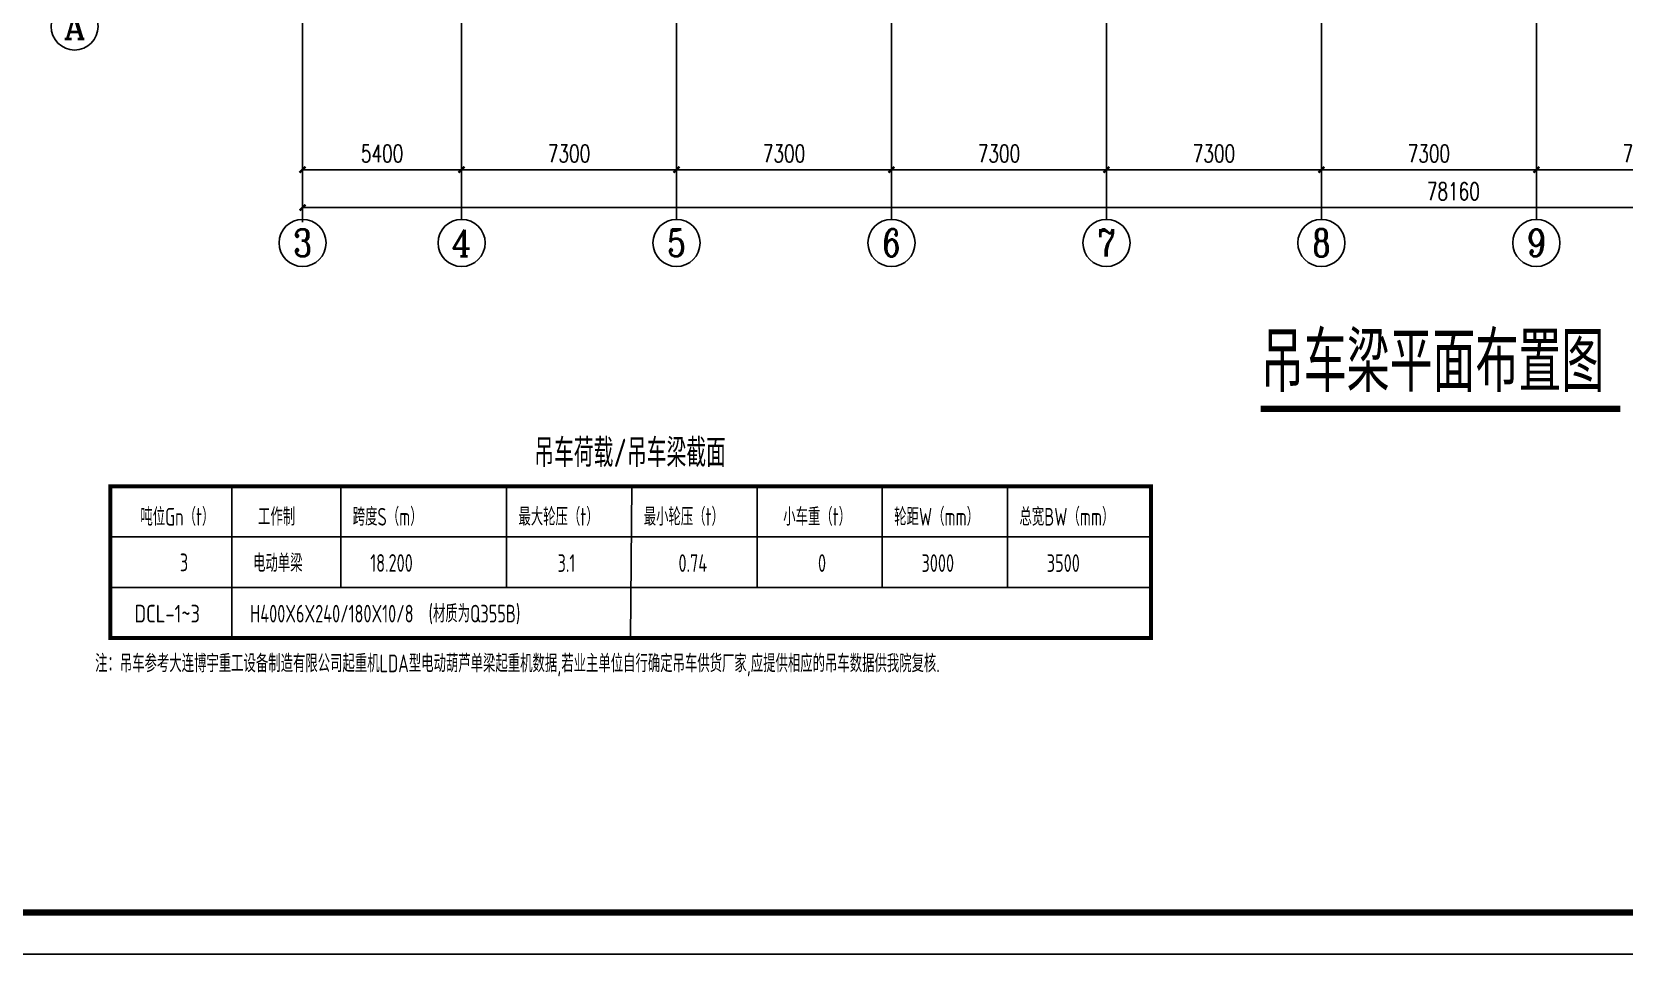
# Model space of a CAD drawing. Extents: x -89996 to 1006241, y -2176 to 440573.
# Drawn here: x 797572 to 851649, y 88594 to 119899 of the extents above; entities that cross this region are included whole.
import ezdxf
from ezdxf.enums import TextEntityAlignment as Align

# ---------------------------------------------------------------- set-up
doc = ezdxf.new("R2010")
doc.units = 0
doc.header["$LTSCALE"] = 1000
doc.header["$MEASUREMENT"] = 0
doc.linetypes.add('DOTE', pattern=[2.42, 2, -0.2, 0.02, -0.2])
for name, color, linetype in [('AXIS', 3, 'Continuous'), ('AXIS_TEXT', 7, 'Continuous'), ('DIM_SYMB', 3, 'Continuous'), ('DOTE', 1, 'DOTE'), ('PUB_TEXT', 7, 'Continuous'), ('PUB_TITLE', 4, 'Continuous'), ('TEXT', 7, 'Continuous'), ('WALL', 9, 'Continuous')]:
    doc.layers.add(name, color=color, linetype=linetype)
doc.styles.add('_TCH_AXIS', font='COMPLEX', dxfattribs={"bigfont": 'GBCBIG'})
doc.styles.add('_TCH_DIM_T3', font='SIMPLEX', dxfattribs={"width": 0.705882, "bigfont": 'GBCBIG'})
doc.styles.add('COMPLEX', font='COMPLEX')
doc.styles.get("Standard").update_dxf_attribs({"font": 'gbenor.shx', "bigfont": 'gbcbig.shx'})
doc.styles.add('TSSD_Label', font='tssdeng.shx', dxfattribs={"width": 0.7, "bigfont": 'hztxt.shx'})
doc.styles.add('TSSD_Norm', font='tssdeng.shx', dxfattribs={"bigfont": 'hztxt.shx'})
doc.dimstyles.new('_TCH_ARCH&&200', dxfattribs={"dimtxt": 595, "dimasz": 200, "dimexe": 500, "dimexo": 600, "dimgap": 252.5, "dimtad": 1, "dimdec": 0, "dimzin": 0, "dimdsep": 46, "dimtxsty": '_TCH_DIM_T3', "dimblk": 'ARCHTICK', "dimcen": 0.09, "dimclrt": 7, "dimazin": 2, "dimtfac": 1, "dimtdec": 0, "dimtix": 1, "dimtmove": 2, "dimatfit": 3, "dimfxl": 0, "dimtolj": 1, "dimtzin": 0, "dimarcsym": 0})
doc.dimstyles.new('TCH-200-1', dxfattribs={"dimtxt": 595, "dimasz": 200, "dimexe": 500, "dimexo": 600, "dimgap": 252.5, "dimtad": 1, "dimdec": 0, "dimzin": 0, "dimdsep": 46, "dimtxsty": '_TCH_DIM_T3', "dimblk": 'ARCHTICK', "dimcen": 0.09, "dimclrd": 3, "dimclre": 3, "dimclrt": 7, "dimazin": 2, "dimtfac": 1, "dimtdec": 0, "dimtix": 1, "dimtmove": 2, "dimatfit": 3, "dimfxl": 0, "dimtolj": 1, "dimtzin": 0, "dimarcsym": 0})

# ---------------------------------------------------------------- blocks, each defined once
blk = doc.blocks.new('_ArchTick')
at = {"color": 0, "linetype": 'ByBlock', "const_width": 0.4}
blk.add_lwpolyline([(-0.5, -0.5), (0.5, 0.5)], dxfattribs=at)
blk = doc.blocks.new('*D1266')
at = {"layer": 'Defpoints', "color": 0, "transparency": 16777216}
for p in [(806767, 119843), (884927, 119843), (884927, 113934)]:
    blk.add_point(p, dxfattribs=at)
at = {"layer": 'WALL', "color": 3, "lineweight": -2, "transparency": 16777216}
for p, q in [((806767, 119243), (806767, 113434)), ((884927, 119243), (884927, 113434)), ((806767, 113934), (884927, 113934))]:
    blk.add_line(p, q, dxfattribs=at)
at = {"layer": 'WALL', "color": 3, "lineweight": -2, "transparency": 16777216, "xscale": 200, "yscale": 200, "zscale": 200, "rotation": 180}
blk.add_blockref('_ArchTick', (806767, 113934), dxfattribs=at)
at = {"layer": 'WALL', "color": 3, "lineweight": -2, "transparency": 16777216, "xscale": 200, "yscale": 200, "zscale": 200}
blk.add_blockref('_ArchTick', (884927, 113934), dxfattribs=at)
at = {"layer": 'WALL', "color": 7, "transparency": 16777216, "insert": (845847, 114484), "char_height": 595, "attachment_point": 5, "style": '_TCH_DIM_T3'}
blk.add_mtext('\\A1;78160', dxfattribs=at)
blk = doc.blocks.new('*D2752')
at = {"layer": 'AXIS', "color": 0, "lineweight": -2, "transparency": 16777216}
for p, q in [((806767, 118216), (806767, 114719)), ((812167, 118216), (812167, 114719)), ((806767, 115219), (812167, 115219))]:
    blk.add_line(p, q, dxfattribs=at)
at = {"layer": 'Defpoints', "color": 0, "transparency": 16777216}
for p in [(806767, 118816), (812167, 118816), (812167, 115219)]:
    blk.add_point(p, dxfattribs=at)
at = {"layer": 'AXIS', "color": 0, "lineweight": -2, "transparency": 16777216, "xscale": 200, "yscale": 200, "zscale": 200, "rotation": 180}
blk.add_blockref('_ArchTick', (806767, 115219), dxfattribs=at)
at = {"layer": 'AXIS', "color": 0, "lineweight": -2, "transparency": 16777216, "xscale": 200, "yscale": 200, "zscale": 200}
blk.add_blockref('_ArchTick', (812167, 115219), dxfattribs=at)
at = {"layer": 'AXIS', "color": 7, "transparency": 16777216, "insert": (809467, 115769), "char_height": 595, "attachment_point": 5, "style": '_TCH_DIM_T3'}
blk.add_mtext('\\A1;5400', dxfattribs=at)
blk = doc.blocks.new('*D2753')
at = {"layer": 'AXIS', "color": 0, "lineweight": -2, "transparency": 16777216}
for p, q in [((812167, 118216), (812167, 114719)), ((819467, 118216), (819467, 114719)), ((812167, 115219), (819467, 115219))]:
    blk.add_line(p, q, dxfattribs=at)
at = {"layer": 'Defpoints', "color": 0, "transparency": 16777216}
for p in [(812167, 118816), (819467, 118816), (819467, 115219)]:
    blk.add_point(p, dxfattribs=at)
at = {"layer": 'AXIS', "color": 0, "lineweight": -2, "transparency": 16777216, "xscale": 200, "yscale": 200, "zscale": 200, "rotation": 180}
blk.add_blockref('_ArchTick', (812167, 115219), dxfattribs=at)
at = {"layer": 'AXIS', "color": 0, "lineweight": -2, "transparency": 16777216, "xscale": 200, "yscale": 200, "zscale": 200}
blk.add_blockref('_ArchTick', (819467, 115219), dxfattribs=at)
at = {"layer": 'AXIS', "color": 7, "transparency": 16777216, "insert": (815817, 115769), "char_height": 595, "attachment_point": 5, "style": '_TCH_DIM_T3'}
blk.add_mtext('\\A1;7300', dxfattribs=at)
blk = doc.blocks.new('*D2754')
at = {"layer": 'AXIS', "color": 0, "lineweight": -2, "transparency": 16777216}
for p, q in [((819467, 118216), (819467, 114719)), ((826767, 118216), (826767, 114719)), ((819467, 115219), (826767, 115219))]:
    blk.add_line(p, q, dxfattribs=at)
at = {"layer": 'Defpoints', "color": 0, "transparency": 16777216}
for p in [(819467, 118816), (826767, 118816), (826767, 115219)]:
    blk.add_point(p, dxfattribs=at)
at = {"layer": 'AXIS', "color": 0, "lineweight": -2, "transparency": 16777216, "xscale": 200, "yscale": 200, "zscale": 200, "rotation": 180}
blk.add_blockref('_ArchTick', (819467, 115219), dxfattribs=at)
at = {"layer": 'AXIS', "color": 0, "lineweight": -2, "transparency": 16777216, "xscale": 200, "yscale": 200, "zscale": 200}
blk.add_blockref('_ArchTick', (826767, 115219), dxfattribs=at)
at = {"layer": 'AXIS', "color": 7, "transparency": 16777216, "insert": (823117, 115769), "char_height": 595, "attachment_point": 5, "style": '_TCH_DIM_T3'}
blk.add_mtext('\\A1;7300', dxfattribs=at)
blk = doc.blocks.new('*D2755')
at = {"layer": 'AXIS', "color": 0, "lineweight": -2, "transparency": 16777216}
for p, q in [((826767, 118216), (826767, 114719)), ((834067, 118216), (834067, 114719)), ((826767, 115219), (834067, 115219))]:
    blk.add_line(p, q, dxfattribs=at)
at = {"layer": 'Defpoints', "color": 0, "transparency": 16777216}
for p in [(826767, 118816), (834067, 118816), (834067, 115219)]:
    blk.add_point(p, dxfattribs=at)
at = {"layer": 'AXIS', "color": 0, "lineweight": -2, "transparency": 16777216, "xscale": 200, "yscale": 200, "zscale": 200, "rotation": 180}
blk.add_blockref('_ArchTick', (826767, 115219), dxfattribs=at)
at = {"layer": 'AXIS', "color": 0, "lineweight": -2, "transparency": 16777216, "xscale": 200, "yscale": 200, "zscale": 200}
blk.add_blockref('_ArchTick', (834067, 115219), dxfattribs=at)
at = {"layer": 'AXIS', "color": 7, "transparency": 16777216, "insert": (830417, 115769), "char_height": 595, "attachment_point": 5, "style": '_TCH_DIM_T3'}
blk.add_mtext('\\A1;7300', dxfattribs=at)
blk = doc.blocks.new('*D2756')
at = {"layer": 'AXIS', "color": 0, "lineweight": -2, "transparency": 16777216}
for p, q in [((834067, 118216), (834067, 114719)), ((841367, 118216), (841367, 114719)), ((834067, 115219), (841367, 115219))]:
    blk.add_line(p, q, dxfattribs=at)
at = {"layer": 'Defpoints', "color": 0, "transparency": 16777216}
for p in [(834067, 118816), (841367, 118816), (841367, 115219)]:
    blk.add_point(p, dxfattribs=at)
at = {"layer": 'AXIS', "color": 0, "lineweight": -2, "transparency": 16777216, "xscale": 200, "yscale": 200, "zscale": 200, "rotation": 180}
blk.add_blockref('_ArchTick', (834067, 115219), dxfattribs=at)
at = {"layer": 'AXIS', "color": 0, "lineweight": -2, "transparency": 16777216, "xscale": 200, "yscale": 200, "zscale": 200}
blk.add_blockref('_ArchTick', (841367, 115219), dxfattribs=at)
at = {"layer": 'AXIS', "color": 7, "transparency": 16777216, "insert": (837717, 115769), "char_height": 595, "attachment_point": 5, "style": '_TCH_DIM_T3'}
blk.add_mtext('\\A1;7300', dxfattribs=at)
blk = doc.blocks.new('*D2757')
at = {"layer": 'AXIS', "color": 0, "lineweight": -2, "transparency": 16777216}
for p, q in [((841367, 118216), (841367, 114719)), ((848667, 118216), (848667, 114719)), ((841367, 115219), (848667, 115219))]:
    blk.add_line(p, q, dxfattribs=at)
at = {"layer": 'Defpoints', "color": 0, "transparency": 16777216}
for p in [(841367, 118816), (848667, 118816), (848667, 115219)]:
    blk.add_point(p, dxfattribs=at)
at = {"layer": 'AXIS', "color": 0, "lineweight": -2, "transparency": 16777216, "xscale": 200, "yscale": 200, "zscale": 200, "rotation": 180}
blk.add_blockref('_ArchTick', (841367, 115219), dxfattribs=at)
at = {"layer": 'AXIS', "color": 0, "lineweight": -2, "transparency": 16777216, "xscale": 200, "yscale": 200, "zscale": 200}
blk.add_blockref('_ArchTick', (848667, 115219), dxfattribs=at)
at = {"layer": 'AXIS', "color": 7, "transparency": 16777216, "insert": (845017, 115769), "char_height": 595, "attachment_point": 5, "style": '_TCH_DIM_T3'}
blk.add_mtext('\\A1;7300', dxfattribs=at)
blk = doc.blocks.new('*D2758')
at = {"layer": 'AXIS', "color": 0, "lineweight": -2, "transparency": 16777216}
for p, q in [((848667, 118216), (848667, 114719)), ((855967, 118216), (855967, 114719)), ((848667, 115219), (855967, 115219))]:
    blk.add_line(p, q, dxfattribs=at)
at = {"layer": 'Defpoints', "color": 0, "transparency": 16777216}
for p in [(848667, 118816), (855967, 118816), (855967, 115219)]:
    blk.add_point(p, dxfattribs=at)
at = {"layer": 'AXIS', "color": 0, "lineweight": -2, "transparency": 16777216, "xscale": 200, "yscale": 200, "zscale": 200, "rotation": 180}
blk.add_blockref('_ArchTick', (848667, 115219), dxfattribs=at)
at = {"layer": 'AXIS', "color": 0, "lineweight": -2, "transparency": 16777216, "xscale": 200, "yscale": 200, "zscale": 200}
blk.add_blockref('_ArchTick', (855967, 115219), dxfattribs=at)
at = {"layer": 'AXIS', "color": 7, "transparency": 16777216, "insert": (852317, 115769), "char_height": 595, "attachment_point": 5, "style": '_TCH_DIM_T3'}
blk.add_mtext('\\A1;7300', dxfattribs=at)
blk = doc.blocks.new('_AXISO')
blk.add_circle((0, 0), 0.5)
at = {"layer": 'AXIS_TEXT', "style": 'COMPLEX', "width": 1.041667}
blk.add_attdef('A', text='', height=0.56, dxfattribs=at).set_placement((-0.25, -0.28), (0.25, -0.28), align=Align.FIT)

msp = doc.modelspace()

# ---------------------------------------------------------------- linework, layer by layer
at = {"const_width": 140}
msp.add_lwpolyline([(800239.15, 104472.48), (835576.5, 104472.48), (835576.5, 99325.35), (800239.15, 99325.35), (800239.15, 104472.48)], dxfattribs=at)
at = {"layer": 'AXIS'}
for p, q in [((806766.94, 118815.9), (806766.94, 113534.89)), ((812166.94, 118815.9), (812166.94, 113534.89)), ((819466.94, 118815.9), (819466.94, 113534.89)), ((826766.94, 118815.9), (826766.94, 113534.89)), ((834066.94, 118815.9), (834066.94, 113534.89)), ((841366.94, 118815.9), (841366.94, 113534.89)), ((848666.94, 118815.9), (848666.94, 113534.89)), ((804360.78, 99325.35), (804360.78, 104472.48)), ((808064.6, 101040.95), (808064.6, 104472.48)), ((813693.39, 101040.95), (813693.39, 104472.48)), ((817907.83, 99325.35), (817947.3, 104472.48)), ((822201.21, 101040.95), (822201.21, 104472.48)), ((826455.11, 101040.95), (826455.11, 104472.48)), ((830709.02, 101040.95), (830709.02, 104472.48)), ((800239.15, 102756.56), (835576.5, 102756.56)), ((804360.78, 102756.56), (835576.5, 102756.56)), ((800239.15, 101040.95), (835576.5, 101040.95)), ((800239.15, 101040.95), (835576.5, 101040.95))]:
    msp.add_line(p, q, dxfattribs=at)
at = {"layer": 'DIM_SYMB', "const_width": 210}
msp.add_lwpolyline([(839308.56, 107102.53), (851524.3, 107102.53)], dxfattribs=at)
at = {"layer": 'DOTE'}
for p, q in [((806766.94, 118815.9), (806766.94, 160669.47)), ((812166.94, 118815.9), (812166.94, 160669.47)), ((819466.94, 118815.9), (819466.94, 160669.47)), ((826766.94, 118815.9), (826766.94, 160669.47)), ((834066.94, 118815.9), (834066.94, 160669.47)), ((841366.94, 118815.9), (841366.94, 160669.47)), ((848666.94, 118815.9), (848666.94, 160669.47))]:
    msp.add_line(p, q, dxfattribs=at)
at = {"layer": 'PUB_TITLE'}
msp.add_lwpolyline([(790463.87, 88593.71), (909263.87, 88593.71), (909263.87, 172593.71), (790463.87, 172593.71)], close=True, dxfattribs=at)
at = {"layer": 'PUB_TITLE', "const_width": 212.12}
msp.add_lwpolyline([(793999.23, 90007.85), (793999.23, 171179.57), (907849.73, 171179.57), (907849.73, 90007.85)], close=True, dxfattribs=at)

# ---------------------------------------------------------------- block references
at = {"layer": 'AXIS'}
ref = msp.add_blockref('_AXISO', (799023.51, 120082.68), dxfattribs=dict(at, xscale=1600, yscale=1600, zscale=1600))
ref.add_attrib('A', 'A', dxfattribs={"layer": 'AXIS_TEXT', "height": 850.37, "style": '_TCH_AXIS'}).set_placement((798659.07, 119657.5), (799387.96, 119657.5), align=Align.FIT)
ref = msp.add_blockref('_AXISO', (806766.94, 112734.89), dxfattribs=dict(at, xscale=1600, yscale=1600, zscale=1600))
ref.add_attrib('A', '3', dxfattribs={"layer": 'AXIS_TEXT', "height": 931.9, "style": '_TCH_AXIS'}).set_placement((806456.31, 112268.94), (807077.57, 112268.94), align=Align.FIT)
ref = msp.add_blockref('_AXISO', (812166.94, 112734.89), dxfattribs=dict(at, xscale=1600, yscale=1600, zscale=1600))
ref.add_attrib('A', '4', dxfattribs={"layer": 'AXIS_TEXT', "height": 890.88, "style": '_TCH_AXIS'}).set_placement((811827.56, 112289.44), (812506.33, 112289.44), align=Align.FIT)
ref = msp.add_blockref('_AXISO', (819466.94, 112734.89), dxfattribs=dict(at, xscale=1600, yscale=1600, zscale=1600))
ref.add_attrib('A', '5', dxfattribs={"layer": 'AXIS_TEXT', "height": 931.9, "style": '_TCH_AXIS'}).set_placement((819156.31, 112268.94), (819777.57, 112268.94), align=Align.FIT)
ref = msp.add_blockref('_AXISO', (826766.94, 112734.89), dxfattribs=dict(at, xscale=1600, yscale=1600, zscale=1600))
ref.add_attrib('A', '6', dxfattribs={"layer": 'AXIS_TEXT', "height": 931.9, "style": '_TCH_AXIS'}).set_placement((826456.31, 112268.94), (827077.57, 112268.94), align=Align.FIT)
ref = msp.add_blockref('_AXISO', (834066.94, 112734.89), dxfattribs=dict(at, xscale=1600, yscale=1600, zscale=1600))
ref.add_attrib('A', '7', dxfattribs={"layer": 'AXIS_TEXT', "height": 931.9, "style": '_TCH_AXIS'}).set_placement((833756.31, 112268.94), (834377.57, 112268.94), align=Align.FIT)
ref = msp.add_blockref('_AXISO', (841366.94, 112734.89), dxfattribs=dict(at, xscale=1600, yscale=1600, zscale=1600))
ref.add_attrib('A', '8', dxfattribs={"layer": 'AXIS_TEXT', "height": 931.9, "style": '_TCH_AXIS'}).set_placement((841056.31, 112268.94), (841677.57, 112268.94), align=Align.FIT)
ref = msp.add_blockref('_AXISO', (848666.94, 112734.89), dxfattribs=dict(at, xscale=1600, yscale=1600, zscale=1600))
ref.add_attrib('A', '9', dxfattribs={"layer": 'AXIS_TEXT', "height": 931.9, "style": '_TCH_AXIS'}).set_placement((848356.31, 112268.94), (848977.57, 112268.94), align=Align.FIT)

# ---------------------------------------------------------------- texts
at = {"layer": 'PUB_TEXT'}
msp.add_text('吊车梁平面布置图', height=2025.532, dxfattribs=at).set_placement((839308.56, 107678.91))
at = {"layer": 'TEXT'}
for s, height, style, width, p in [('吊车荷载/吊车梁截面', 959.76, 'TSSD_Norm', 0.7, (814634.59, 105129)), ('吨位Gn（t）', 600, 'TSSD_Label', 0.7, (801257.64, 103139.13)), ('工作制', 600, 'TSSD_Label', 0.7, (805253.93, 103139.13)), ('跨度S（m）', 600, 'TSSD_Label', 0.7, (808469.7, 103139.13)), ('最大轮压（t）', 600, 'TSSD_Label', 0.7, (814098.48, 103139.13)), ('最小轮压（t）', 600, 'TSSD_Label', 0.7, (818352.39, 103139.13)), ('小车重（t）', 600, 'TSSD_Label', 0.7, (823089.29, 103139.13)), ('轮距W（mm）', 600, 'TSSD_Label', 0.7, (826860.21, 103139.13)), ('总宽BW（mm）', 600, 'TSSD_Label', 0.7, (831114.12, 103139.13)), ('电动单梁', 600, 'TSSD_Label', 0.7, (805085.43, 101567.22)), ('0', 600, 'TSSD_Label', 0.7, (824269.88, 101567.22)), ('3000', 600, 'TSSD_Label', 0.7, (827786.92, 101567.22)), ('3500', 600, 'TSSD_Label', 0.7, (832040.83, 101567.22)), ('DCL-1~3', 600, 'TSSD_Norm', 0.8, (801055.52, 99851.3)), ('H400X6X240/180X10/8  (材质为Q355B)', 599.9998, 'TSSD_Label', 0.7, (804983.89, 99851.3)), ('注：吊车参考大连博宇重工设备制造有限公司起重机LDA型电动葫芦单梁起重机数据,若业主单位自行确定吊车供货厂家,应提供相应的吊车数据供我院复核.', 599.9998, 'TSSD_Label', 0.7, (799721.05, 98162.79))]:
    msp.add_text(s, height=height, dxfattribs=dict(at, style=style, width=width)).set_placement(p)
at = {"layer": 'TEXT', "color": 6, "style": 'TSSD_Label', "width": 0.7}
for s, p in [('3', (802599.16, 101590.81)), ('18.200', (809066.03, 101571.23)), ('3.1', (815427.17, 101567.22)), ('0.74', (819532.98, 101567.22))]:
    msp.add_text(s, height=600, dxfattribs=at).set_placement(p)

# ---------------------------------------------------------------- dimensions: what is measured, and where the dimension line sits
at = {"layer": 'AXIS'}
for p1, p2, picture, middle in [((806766.94, 118815.9), (812166.94, 118815.9), '*D2752', (809466.94, 115768.98)), ((812166.94, 118815.9), (819466.94, 118815.9), '*D2753', (815816.94, 115768.98)), ((819466.94, 118815.9), (826766.94, 118815.9), '*D2754', (823116.94, 115768.98)), ((826766.94, 118815.9), (834066.94, 118815.9), '*D2755', (830416.94, 115768.98)), ((834066.94, 118815.9), (841366.94, 118815.9), '*D2756', (837716.94, 115768.98)), ((841366.94, 118815.9), (848666.94, 118815.9), '*D2757', (845016.94, 115768.98)), ((848666.94, 118815.9), (855966.94, 118815.9), '*D2758', (852316.94, 115768.98))]:
    dim = msp.add_aligned_dim(p1=p1, p2=p2, distance=-3596.91, dimstyle='_TCH_ARCH&&200', dxfattribs=at)
    dim.commit()
    dim.dimension.update_dxf_attribs({"geometry": picture, "text_midpoint": middle})
at = {"layer": 'WALL'}
dim = msp.add_linear_dim(base=(884926.94, 113934.14), p1=(806766.94, 119842.68), p2=(884926.94, 119842.68), dimstyle='TCH-200-1', dxfattribs=at)
dim.commit()
dim.dimension.update_dxf_attribs({"geometry": '*D1266', "text_midpoint": (845846.94, 114484.14)})

doc.saveas('drawing.dxf')
